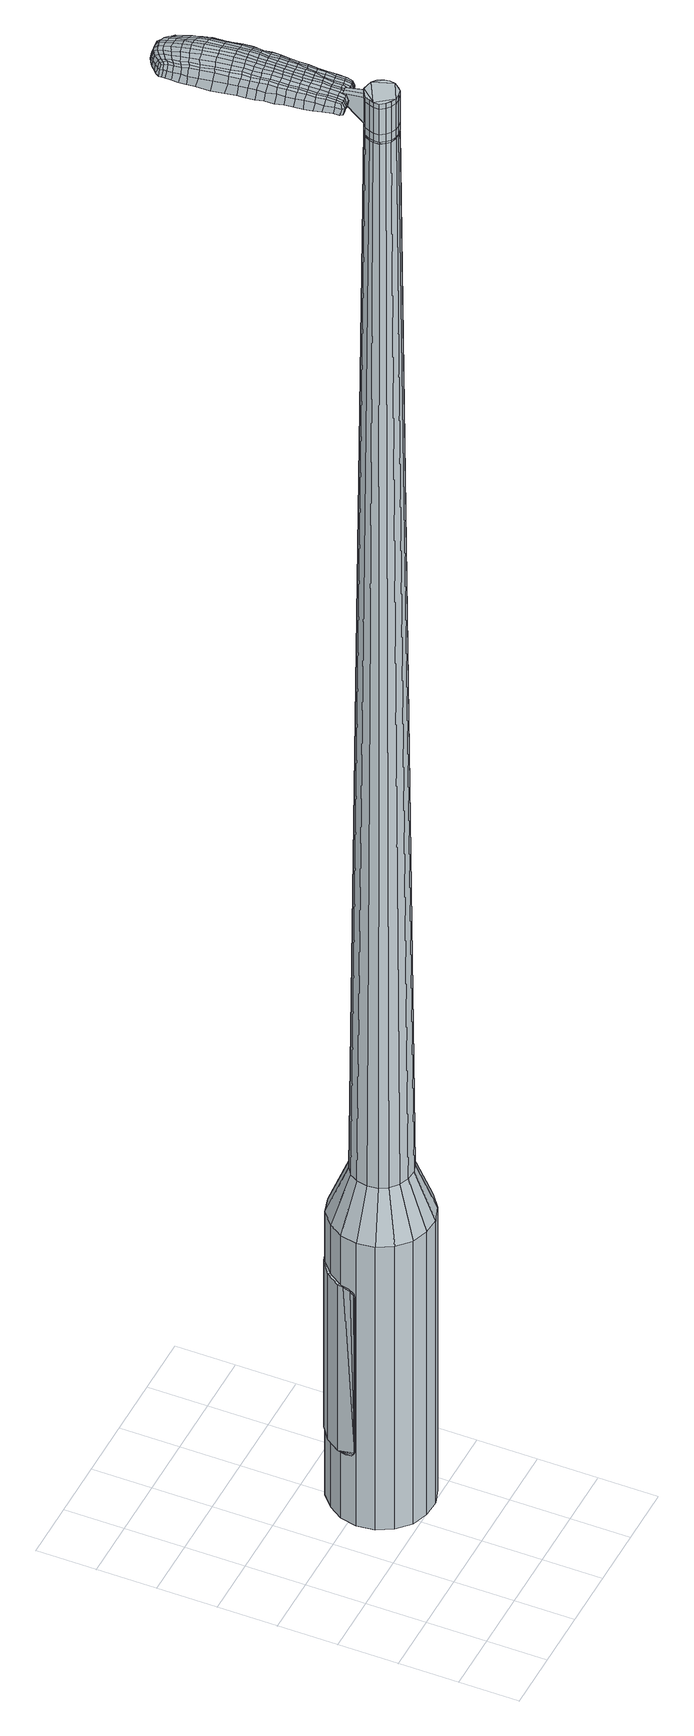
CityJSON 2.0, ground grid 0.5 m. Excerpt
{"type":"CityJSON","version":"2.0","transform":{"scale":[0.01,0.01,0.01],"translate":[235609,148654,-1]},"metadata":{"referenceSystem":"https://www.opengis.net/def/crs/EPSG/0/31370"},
"CityObjects":{
"object1":{"type":"GenericCityObject","attributes":{"cluster":113,"mean_distance_to_centroid":0.187,"new_centroid_x":235610.2,"new_centroid_y":148655.4,"mean_distance_to_camera":6.78,"H1":10,"H2":13.3,"Z_final":110.99,"cluster2":-1,"proj_x":235614.02,"proj_y":148654.78,"id_line":62715,"bearing_l":8.19,"distance":3.87,"orientation":"left","G_obj":98.19},"geometry":[{"type":"MultiSurface","lod":"2","boundaries":[[[0,1,2,3]],[[1,4,5,2]],[[4,6,7,5]],[[6,8,9,7]],[[8,10,11,9]],[[10,12,13,11]],[[12,14,15,13]],[[14,16,17,15]],[[16,18,19,17]],[[18,20,21,19]],[[20,22,23,21]],[[22,24,25,23]],[[24,26,27,25]],[[26,28,29,27]],[[28,30,31,29]],[[30,32,33,31]],[[32,34,35,33]],[[34,0,3,35]],[[36,37,38,39]],[[38,40,41,42]],[[41,43,42]],[[42,44,45,46]],[[45,47,46]],[[46,48,49,50]],[[49,51,50]],[[42,46,50,38]],[[50,52,39,38]],[[53,36,39]],[[2,5,7,35]],[[7,9,11,15]],[[11,13,15]],[[15,17,19,23]],[[19,21,23]],[[23,25,27,31]],[[27,29,31]],[[15,23,31,7]],[[31,33,35,7]],[[3,2,35]],[[1,0,54,55]],[[0,34,56,54]],[[34,32,57,56]],[[32,30,58,57]],[[30,28,59,58]],[[28,26,60,59]],[[26,24,61,60]],[[24,22,62,61]],[[22,20,63,62]],[[20,18,64,63]],[[18,16,65,64]],[[16,14,66,65]],[[14,12,67,66]],[[12,10,68,67]],[[10,8,69,68]],[[8,6,70,69]],[[6,4,71,70]],[[4,1,55,71]],[[55,54,72,73]],[[54,56,74,72]],[[56,57,75,74]],[[57,58,76,75]],[[58,59,77,76]],[[59,60,78,77]],[[60,61,79,78]],[[61,62,80,79]],[[62,63,81,80]],[[63,64,82,81]],[[64,65,83,82]],[[65,66,84,83]],[[66,67,85,84]],[[67,68,86,85]],[[68,69,87,86]],[[69,70,88,87]],[[70,71,89,88]],[[71,55,73,89]],[[90,91,92,73]],[[74,93,91,90]],[[94,95,93,74]],[[76,96,95,94]],[[77,97,96,76]],[[98,99,97,77]],[[79,100,99,98]],[[80,101,100,79]],[[102,103,101,80]],[[82,104,103,102]],[[105,106,104,82]],[[107,108,106,105]],[[109,110,108,107]],[[111,112,110,109]],[[113,114,112,111]],[[115,116,114,113]],[[117,118,116,115]],[[73,92,118,117]],[[119,120,121,122]],[[123,119,122,124]],[[125,123,124,126]],[[127,125,126,128]],[[129,127,128,130]],[[131,129,130,132]],[[133,131,132,134]],[[135,133,134,136]],[[137,135,136,138]],[[139,137,138,140]],[[141,139,140,142]],[[143,141,142,144]],[[145,143,144,146]],[[147,145,146,148]],[[149,147,148,150]],[[151,149,150,152]],[[72,90,73]],[[72,74,90]],[[75,94,74]],[[75,76,94]],[[78,98,77]],[[78,79,98]],[[81,102,80]],[[81,82,102]],[[83,105,82]],[[83,84,107,105]],[[84,85,109,107]],[[85,86,111,109]],[[86,87,113,111]],[[87,88,115,113]],[[88,89,117,115]],[[89,73,117]],[[153,92,91]],[[154,118,92]],[[154,155,116,118]],[[155,156,114,116]],[[156,157,112,114]],[[157,158,110,112]],[[158,159,108,110]],[[159,160,106,108]],[[160,104,106]],[[161,103,104]],[[161,101,103]],[[162,99,100]],[[162,97,99]],[[163,95,96]],[[163,93,95]],[[153,91,93]],[[39,52,151,164]],[[92,153,165,152]],[[53,39,164,120]],[[153,93,121,165]],[[36,53,120,119]],[[93,163,122,121]],[[37,36,119,123]],[[163,96,124,122]],[[38,37,123,125]],[[96,97,126,124]],[[40,38,125,127]],[[97,162,128,126]],[[41,40,127,129]],[[162,100,130,128]],[[43,41,129,131]],[[100,101,132,130]],[[42,43,131,133]],[[101,161,134,132]],[[44,42,133,135]],[[161,104,136,134]],[[45,44,135,137]],[[104,160,138,136]],[[47,45,137,139]],[[160,159,140,138]],[[46,47,139,141]],[[159,158,142,140]],[[48,46,141,143]],[[158,157,144,142]],[[49,48,143,145]],[[157,156,146,144]],[[51,49,145,147]],[[156,155,148,146]],[[50,51,147,149]],[[155,154,150,148]],[[52,50,149,151]],[[154,92,152,150]],[[151,152,166,167]],[[152,165,168,166]],[[165,121,169,168]],[[121,120,170,169]],[[120,164,171,170]],[[164,151,167,171]],[[172,173,174,175]],[[176,172,175,177]],[[172,176,178,179]],[[173,172,179,180]],[[181,182,183,184]],[[185,181,184,186]],[[181,185,187,188]],[[182,181,188,189]],[[190,191,192,193]],[[194,190,193,195]],[[190,194,196,197]],[[191,190,197,198]],[[199,200,201,202]],[[203,199,202,204]],[[199,203,205,206]],[[200,199,206,207]],[[208,209,210,211]],[[212,208,211,213]],[[208,212,214,215]],[[209,208,215,216]],[[217,218,219,220]],[[221,217,220,222]],[[217,221,223,224]],[[218,217,224,225]],[[226,227,228,229]],[[218,226,229,219]],[[226,218,225,230]],[[227,226,230,231]],[[232,233,234,235]],[[227,232,235,228]],[[232,227,231,236]],[[233,232,236,237]],[[238,176,177,239]],[[233,238,239,234]],[[238,233,237,240]],[[176,238,240,178]],[[241,242,243,244]],[[245,241,244,246]],[[241,245,247,248]],[[242,241,248,249]],[[250,251,252,253]],[[242,250,253,243]],[[250,242,249,254]],[[251,250,254,255]],[[256,257,258,259]],[[251,256,259,252]],[[256,251,255,260]],[[257,256,260,261]],[[262,263,264,265]],[[257,262,265,258]],[[262,257,261,266]],[[263,262,266,267]],[[268,173,180,269]],[[263,268,269,264]],[[268,263,267,270]],[[173,268,270,174]],[[271,272,273,274]],[[275,271,274,276]],[[271,275,277,278]],[[272,271,278,279]],[[280,281,282,283]],[[272,280,283,273]],[[280,272,279,284]],[[281,280,284,285]],[[286,287,288,289]],[[281,286,289,282]],[[286,281,285,290]],[[287,286,290,291]],[[292,185,186,293]],[[287,292,293,288]],[[292,287,291,294]],[[185,292,294,187]],[[295,296,297,298]],[[299,295,298,300]],[[295,299,301,302]],[[296,295,302,303]],[[304,305,306,307]],[[296,304,307,297]],[[304,296,303,308]],[[305,304,308,309]],[[310,311,312,313]],[[305,310,313,306]],[[310,305,309,314]],[[311,310,314,315]],[[316,317,318,319]],[[311,316,319,312]],[[316,311,315,320]],[[317,316,320,321]],[[322,182,189,323]],[[317,322,323,318]],[[322,317,321,324]],[[182,322,324,183]],[[325,211,210,326]],[[327,325,326,328]],[[325,327,329,330]],[[211,325,330,213]],[[331,327,328,332]],[[333,331,332,334]],[[331,333,335,336]],[[327,331,336,329]],[[337,333,334,338]],[[339,337,338,340]],[[337,339,341,342]],[[333,337,342,335]],[[343,339,340,344]],[[345,343,344,346]],[[343,345,347,348]],[[339,343,348,341]],[[349,345,346,350]],[[200,349,350,201]],[[349,200,207,351]],[[345,349,351,347]],[[352,353,198,197]],[[354,352,197,196]],[[352,354,355,356]],[[353,352,356,357]],[[358,359,357,356]],[[360,358,356,355]],[[358,360,361,362]],[[359,358,362,363]],[[364,365,363,362]],[[366,364,362,361]],[[364,366,367,368]],[[365,364,368,369]],[[370,371,369,368]],[[372,370,368,367]],[[370,372,205,203]],[[371,370,203,204]],[[373,374,375,376]],[[275,373,376,277]],[[373,275,276,377]],[[374,373,377,378]],[[379,194,195,380]],[[374,379,380,375]],[[379,374,378,381]],[[194,379,381,196]],[[382,383,384,385]],[[221,382,385,223]],[[382,221,222,386]],[[383,382,386,387]],[[388,389,390,391]],[[383,388,391,384]],[[388,383,387,392]],[[389,388,392,393]],[[394,191,198,395]],[[389,394,395,390]],[[394,389,393,396]],[[191,394,396,192]],[[397,398,399,400]],[[179,397,400,180]],[[397,179,178,401]],[[398,397,401,402]],[[403,404,405,406]],[[398,403,406,399]],[[403,398,402,407]],[[404,403,407,408]],[[409,202,201,410]],[[404,409,410,405]],[[409,404,408,411]],[[202,409,411,204]],[[412,413,414,415]],[[184,412,415,186]],[[412,184,183,416]],[[413,412,416,417]],[[418,206,205,419]],[[413,418,419,414]],[[418,413,417,420]],[[206,418,420,207]],[[421,422,423,424]],[[299,421,424,301]],[[421,299,300,425]],[[422,421,425,426]],[[427,212,213,428]],[[422,427,428,423]],[[427,422,426,429]],[[212,427,429,214]],[[430,431,432,433]],[[245,430,433,247]],[[430,245,246,434]],[[431,430,434,435]],[[436,437,438,439]],[[431,436,439,432]],[[436,431,435,440]],[[437,436,440,441]],[[442,209,216,443]],[[437,442,443,438]],[[442,437,441,444]],[[209,442,444,210]],[[445,446,435,434]],[[244,445,434,246]],[[445,244,243,447]],[[446,445,447,448]],[[449,450,441,440]],[[446,449,440,435]],[[449,446,448,451]],[[450,449,451,452]],[[453,326,210,444]],[[450,453,444,441]],[[453,450,452,454]],[[326,453,454,328]],[[455,456,457,458]],[[302,455,458,303]],[[455,302,301,424]],[[456,455,424,423]],[[459,330,329,460]],[[456,459,460,457]],[[459,456,423,428]],[[330,459,428,213]],[[461,462,448,447]],[[253,461,447,243]],[[461,253,252,463]],[[462,461,463,464]],[[465,466,452,451]],[[462,465,451,448]],[[465,462,464,467]],[[466,465,467,468]],[[469,332,328,454]],[[466,469,454,452]],[[469,466,468,470]],[[332,469,470,334]],[[471,472,473,474]],[[308,471,474,309]],[[471,308,303,458]],[[472,471,458,457]],[[475,336,335,476]],[[472,475,476,473]],[[475,472,457,460]],[[336,475,460,329]],[[477,478,464,463]],[[259,477,463,252]],[[477,259,258,479]],[[478,477,479,480]],[[481,482,468,467]],[[478,481,467,464]],[[481,478,480,483]],[[482,481,483,484]],[[485,338,334,470]],[[482,485,470,468]],[[485,482,484,486]],[[338,485,486,340]],[[487,488,489,490]],[[314,487,490,315]],[[487,314,309,474]],[[488,487,474,473]],[[491,342,341,492]],[[488,491,492,489]],[[491,488,473,476]],[[342,491,476,335]],[[493,494,480,479]],[[265,493,479,258]],[[493,265,264,495]],[[494,493,495,496]],[[497,498,484,483]],[[494,497,483,480]],[[497,494,496,499]],[[498,497,499,500]],[[501,344,340,486]],[[498,501,486,484]],[[501,498,500,502]],[[344,501,502,346]],[[503,504,505,506]],[[320,503,506,321]],[[503,320,315,490]],[[504,503,490,489]],[[507,348,347,508]],[[504,507,508,505]],[[507,504,489,492]],[[348,507,492,341]],[[509,510,496,495]],[[269,509,495,264]],[[509,269,180,400]],[[510,509,400,399]],[[511,512,500,499]],[[510,511,499,496]],[[511,510,399,406]],[[512,511,406,405]],[[513,350,346,502]],[[512,513,502,500]],[[513,512,405,410]],[[350,513,410,201]],[[514,515,417,416]],[[324,514,416,183]],[[514,324,321,506]],[[515,514,506,505]],[[516,351,207,420]],[[515,516,420,417]],[[516,515,505,508]],[[351,516,508,347]],[[517,518,378,377]],[[274,517,377,276]],[[517,274,273,519]],[[518,517,519,520]],[[521,354,196,381]],[[518,521,381,378]],[[521,518,520,522]],[[354,521,522,355]],[[523,524,525,526]],[[224,523,526,225]],[[523,224,223,385]],[[524,523,385,384]],[[527,528,529,530]],[[524,527,530,525]],[[527,524,384,391]],[[528,527,391,390]],[[531,353,357,532]],[[528,531,532,529]],[[531,528,390,395]],[[353,531,395,198]],[[533,534,520,519]],[[283,533,519,273]],[[533,283,282,535]],[[534,533,535,536]],[[537,360,355,522]],[[534,537,522,520]],[[537,534,536,538]],[[360,537,538,361]],[[539,540,541,542]],[[230,539,542,231]],[[539,230,225,526]],[[540,539,526,525]],[[543,544,545,546]],[[540,543,546,541]],[[543,540,525,530]],[[544,543,530,529]],[[547,359,363,548]],[[544,547,548,545]],[[547,544,529,532]],[[359,547,532,357]],[[549,550,536,535]],[[289,549,535,282]],[[549,289,288,551]],[[550,549,551,552]],[[553,366,361,538]],[[550,553,538,536]],[[553,550,552,554]],[[366,553,554,367]],[[555,556,557,558]],[[236,555,558,237]],[[555,236,231,542]],[[556,555,542,541]],[[559,560,561,562]],[[556,559,562,557]],[[559,556,541,546]],[[560,559,546,545]],[[563,365,369,564]],[[560,563,564,561]],[[563,560,545,548]],[[365,563,548,363]],[[565,566,552,551]],[[293,565,551,288]],[[565,293,186,415]],[[566,565,415,414]],[[567,372,367,554]],[[566,567,554,552]],[[567,566,414,419]],[[372,567,419,205]],[[568,569,402,401]],[[240,568,401,178]],[[568,240,237,558]],[[569,568,558,557]],[[570,571,408,407]],[[569,570,407,402]],[[570,569,557,562]],[[571,570,562,561]],[[572,371,204,411]],[[571,572,411,408]],[[572,571,561,564]],[[371,572,564,369]],[[573,574,575,576]],[[576,575,577,578]],[[579,577,575,580]],[[580,575,574,581]],[[582,583,584,585]],[[585,584,586,587]],[[588,586,584,589]],[[589,584,583,590]],[[591,592,593,594]],[[594,593,595,596]],[[597,595,593,598]],[[598,593,592,599]],[[600,601,602,603]],[[603,602,604,605]],[[606,604,602,607]],[[607,602,601,608]],[[609,610,611,612]],[[612,611,613,614]],[[615,613,611,616]],[[616,611,610,617]],[[618,619,620,621]],[[621,620,622,623]],[[624,622,620,625]],[[625,620,619,626]],[[627,628,629,630]],[[630,629,619,618]],[[626,619,629,631]],[[631,629,628,632]],[[633,634,635,636]],[[636,635,628,627]],[[632,628,635,637]],[[637,635,634,638]],[[578,577,639,640]],[[640,639,634,633]],[[638,634,639,641]],[[641,639,577,579]],[[642,643,644,645]],[[645,644,646,647]],[[648,646,644,649]],[[649,644,643,650]],[[651,652,653,654]],[[654,653,643,642]],[[650,643,653,655]],[[655,653,652,656]],[[657,658,659,660]],[[660,659,652,651]],[[656,652,659,661]],[[661,659,658,662]],[[663,664,665,666]],[[666,665,658,657]],[[662,658,665,667]],[[667,665,664,668]],[[581,574,669,670]],[[670,669,664,663]],[[668,664,669,671]],[[671,669,574,573]],[[672,673,674,675]],[[675,674,676,677]],[[678,676,674,679]],[[679,674,673,680]],[[681,682,683,684]],[[684,683,673,672]],[[680,673,683,685]],[[685,683,682,686]],[[687,688,689,690]],[[690,689,682,681]],[[686,682,689,691]],[[691,689,688,692]],[[587,586,693,694]],[[694,693,688,687]],[[692,688,693,695]],[[695,693,586,588]],[[696,697,698,699]],[[699,698,700,701]],[[702,700,698,703]],[[703,698,697,704]],[[705,706,707,708]],[[708,707,697,696]],[[704,697,707,709]],[[709,707,706,710]],[[711,712,713,714]],[[714,713,706,705]],[[710,706,713,715]],[[715,713,712,716]],[[717,718,719,720]],[[720,719,712,711]],[[716,712,719,721]],[[721,719,718,722]],[[590,583,723,724]],[[724,723,718,717]],[[722,718,723,725]],[[725,723,583,582]],[[609,612,726,727]],[[727,726,728,729]],[[730,728,726,170]],[[170,726,612,614]],[[729,728,731,732]],[[732,731,733,734]],[[735,733,731,736]],[[736,731,728,730]],[[734,733,737,738]],[[738,737,739,740]],[[741,739,737,742]],[[742,737,733,735]],[[740,739,743,744]],[[744,743,745,746]],[[747,745,743,748]],[[748,743,739,741]],[[746,745,749,750]],[[750,749,601,600]],[[608,601,749,751]],[[751,749,745,747]],[[599,752,753,598]],[[598,753,754,597]],[[755,754,753,756]],[[756,753,752,757]],[[757,758,759,756]],[[756,759,760,755]],[[761,760,759,762]],[[762,759,758,763]],[[763,764,765,762]],[[762,765,766,761]],[[767,766,765,768]],[[768,765,764,769]],[[769,770,771,768]],[[768,771,772,767]],[[606,772,771,604]],[[604,771,770,605]],[[773,774,775,776]],[[776,775,676,678]],[[677,676,775,777]],[[777,775,774,778]],[[596,595,779,780]],[[780,779,774,773]],[[778,774,779,781]],[[781,779,595,597]],[[782,783,784,785]],[[785,784,622,624]],[[623,622,784,786]],[[786,784,783,787]],[[788,789,790,791]],[[791,790,783,782]],[[787,783,790,792]],[[792,790,789,793]],[[599,592,794,795]],[[795,794,789,788]],[[793,789,794,796]],[[796,794,592,591]],[[797,798,799,800]],[[800,799,580,581]],[[579,580,799,801]],[[801,799,798,802]],[[803,804,805,806]],[[806,805,798,797]],[[802,798,805,807]],[[807,805,804,808]],[[600,603,809,810]],[[810,809,804,803]],[[808,804,809,811]],[[811,809,603,605]],[[812,813,814,815]],[[815,814,585,587]],[[582,585,814,816]],[[816,814,813,817]],[[606,607,818,819]],[[819,818,813,812]],[[817,813,818,820]],[[820,818,607,608]],[[821,822,823,824]],[[824,823,700,702]],[[701,700,823,825]],[[825,823,822,826]],[[614,613,827,828]],[[828,827,822,821]],[[826,822,827,829]],[[829,827,613,615]],[[830,831,646,648]],[[647,646,832]],[[832,646,831,833]],[[834,835,836,837]],[[837,836,831,830]],[[833,831,836,838]],[[838,836,835,839]],[[617,610,840,841]],[[841,840,835,834]],[[839,835,840,842]],[[842,840,610,609]],[[833,843,832]],[[832,843,645,647]],[[642,645,843,844]],[[844,843,845]],[[839,846,847,838]],[[838,847,843,833]],[[845,843,847,848]],[[848,847,846,849]],[[609,727,850,842]],[[842,850,846,839]],[[849,846,850,851]],[[851,850,727,729]],[[852,853,854,855]],[[855,854,703,704]],[[702,703,854,824]],[[824,854,853,821]],[[730,170,856,857]],[[857,856,853,852]],[[821,853,856,828]],[[828,856,170,614]],[[845,858,859,844]],[[844,859,654,642]],[[651,654,859,860]],[[860,859,858,861]],[[849,862,863,848]],[[848,863,858,845]],[[861,858,863,864]],[[864,863,862,865]],[[729,732,866,851]],[[851,866,862,849]],[[865,862,866,867]],[[867,866,732,734]],[[868,869,870,871]],[[871,870,709,710]],[[704,709,870,855]],[[855,870,869,852]],[[735,736,872,873]],[[873,872,869,868]],[[852,869,872,857]],[[857,872,736,730]],[[861,874,875,860]],[[860,875,660,651]],[[657,660,875,876]],[[876,875,874,877]],[[865,878,879,864]],[[864,879,874,861]],[[877,874,879,880]],[[880,879,878,881]],[[734,738,882,867]],[[867,882,878,865]],[[881,878,882,883]],[[883,882,738,740]],[[884,885,886,887]],[[887,886,715,716]],[[710,715,886,871]],[[871,886,885,868]],[[741,742,888,889]],[[889,888,885,884]],[[868,885,888,873]],[[873,888,742,735]],[[877,890,891,876]],[[876,891,666,657]],[[663,666,891,892]],[[892,891,890,893]],[[881,894,895,880]],[[880,895,890,877]],[[893,890,895,896]],[[896,895,894,897]],[[740,744,898,883]],[[883,898,894,881]],[[897,894,898,899]],[[899,898,744,746]],[[900,901,902,903]],[[903,902,721,722]],[[716,721,902,887]],[[887,902,901,884]],[[747,748,904,905]],[[905,904,901,900]],[[884,901,904,889]],[[889,904,748,741]],[[893,906,907,892]],[[892,907,670,663]],[[581,670,907,800]],[[800,907,906,797]],[[897,908,909,896]],[[896,909,906,893]],[[797,906,909,806]],[[806,909,908,803]],[[746,750,910,899]],[[899,910,908,897]],[[803,908,910,810]],[[810,910,750,600]],[[817,911,912,816]],[[816,912,725,582]],[[722,725,912,903]],[[903,912,911,900]],[[608,751,913,820]],[[820,913,911,817]],[[900,911,913,905]],[[905,913,751,747]],[[778,914,915,777]],[[777,915,675,677]],[[672,675,915,916]],[[916,915,914,917]],[[597,754,918,781]],[[781,918,914,778]],[[917,914,918,919]],[[919,918,754,755]],[[920,921,922,923]],[[923,922,625,626]],[[624,625,922,785]],[[785,922,921,782]],[[924,925,926,927]],[[927,926,921,920]],[[782,921,926,791]],[[791,926,925,788]],[[757,752,928,929]],[[929,928,925,924]],[[788,925,928,795]],[[795,928,752,599]],[[917,930,931,916]],[[916,931,684,672]],[[681,684,931,932]],[[932,931,930,933]],[[755,760,934,919]],[[919,934,930,917]],[[933,930,934,935]],[[935,934,760,761]],[[936,937,938,939]],[[939,938,631,632]],[[626,631,938,923]],[[923,938,937,920]],[[940,941,942,943]],[[943,942,937,936]],[[920,937,942,927]],[[927,942,941,924]],[[763,758,944,945]],[[945,944,941,940]],[[924,941,944,929]],[[929,944,758,757]],[[933,946,947,932]],[[932,947,690,681]],[[687,690,947,948]],[[948,947,946,949]],[[761,766,950,935]],[[935,950,946,933]],[[949,946,950,951]],[[951,950,766,767]],[[952,953,954,955]],[[955,954,637,638]],[[632,637,954,939]],[[939,954,953,936]],[[956,957,958,959]],[[959,958,953,952]],[[936,953,958,943]],[[943,958,957,940]],[[769,764,960,961]],[[961,960,957,956]],[[940,957,960,945]],[[945,960,764,763]],[[949,962,963,948]],[[948,963,694,687]],[[587,694,963,815]],[[815,963,962,812]],[[767,772,964,951]],[[951,964,962,949]],[[812,962,964,819]],[[819,964,772,606]],[[802,965,966,801]],[[801,966,641,579]],[[638,641,966,955]],[[955,966,965,952]],[[808,967,968,807]],[[807,968,965,802]],[[952,965,968,959]],[[959,968,967,956]],[[605,770,969,811]],[[811,969,967,808]],[[956,967,969,961]],[[961,969,770,769]],[[573,576,175,174]],[[576,578,177,175]],[[588,589,188,187]],[[589,590,189,188]],[[591,594,193,192]],[[594,596,195,193]],[[615,616,215,214]],[[616,617,216,215]],[[618,621,220,219]],[[621,623,222,220]],[[627,630,229,228]],[[630,618,219,229]],[[633,636,235,234]],[[636,627,228,235]],[[578,640,239,177]],[[640,633,234,239]],[[648,649,248,247]],[[649,650,249,248]],[[650,655,254,249]],[[655,656,255,254]],[[656,661,260,255]],[[661,662,261,260]],[[662,667,266,261]],[[667,668,267,266]],[[668,671,270,267]],[[671,573,174,270]],[[678,679,278,277]],[[679,680,279,278]],[[680,685,284,279]],[[685,686,285,284]],[[686,691,290,285]],[[691,692,291,290]],[[692,695,294,291]],[[695,588,187,294]],[[696,699,298,297]],[[699,701,300,298]],[[705,708,307,306]],[[708,696,297,307]],[[711,714,313,312]],[[714,705,306,313]],[[717,720,319,318]],[[720,711,312,319]],[[590,724,323,189]],[[724,717,318,323]],[[773,776,376,375]],[[776,678,277,376]],[[596,780,380,195]],[[780,773,375,380]],[[623,786,386,222]],[[786,787,387,386]],[[787,792,392,387]],[[792,793,393,392]],[[793,796,396,393]],[[796,591,192,396]],[[701,825,425,300]],[[825,826,426,425]],[[826,829,429,426]],[[829,615,214,429]],[[830,648,433,432]],[[648,247,433]],[[834,837,439,438]],[[837,830,432,439]],[[617,841,443,216]],[[841,834,438,443]],[[970,971,972,973]],[[974,975,973,972]],[[976,977,978,979]],[[980,981,982,983]],[[971,984,985,972]],[[986,974,972,985]],[[987,976,979,988]],[[989,990,981,980]],[[984,991,992,985]],[[992,993,986,985]],[[994,987,988,995]],[[996,990,989,997]],[[991,998,999,992]],[[999,1000,993,992]],[[1001,994,995,1002]],[[1003,996,997,1004]],[[1005,1006,1007,1008]],[[1009,1010,1006,1005]],[[1009,1011,1012,1010]],[[1011,1013,1014,1012]],[[1015,1016,1017,1018]],[[1019,1020,1016,1015]],[[1021,1022,1020,1019]],[[1023,1024,1022,1021]],[[1018,1007,1006,1015]],[[1015,1006,1010,1019]],[[1010,1012,1021,1019]],[[1012,1014,1023,1021]],[[979,978,975,974]],[[988,979,974,986]],[[993,995,988,986]],[[1000,1002,995,993]],[[980,983,977,976]],[[989,980,976,987]],[[997,989,987,994]],[[1004,997,994,1001]],[[981,1005,1008,982]],[[990,1009,1005,981]],[[1011,1009,990,996]],[[1013,1011,996,1003]],[[1025,1026,1027,1028]],[[1027,1029,1030,1031]],[[1027,1031,1032,1033]],[[1027,1033,1028]],[[1034,1025,1028,1035]],[[1036,1035,1028,1037]],[[1038,1037,1028]],[[1039,1027,1026,1040]],[[1041,1039,1040,1042]],[[1043,1041,1042,1044]],[[1045,1043,1044,1046]],[[1047,1045,1046,1048]],[[1048,1049,1050,1051]],[[1048,1051,1052,1053]],[[1048,1053,1054,1055]],[[1054,1056,1057,1058]],[[1054,1058,1059,1060]],[[1054,1060,1055]],[[1048,1055,1047]],[[1061,1062,1026,1025]],[[1063,1064,1029,1027]],[[1065,1066,1038,1028]],[[1062,1067,1040,1026]],[[1068,1063,1027,1039]],[[1067,1069,1042,1040]],[[1070,1068,1039,1041]],[[1069,1071,1044,1042]],[[1072,1070,1041,1043]],[[1071,1073,1046,1044]],[[1074,1072,1043,1045]],[[1073,1075,1048,1046]],[[1076,1074,1045,1047]],[[1075,1077,1049,1048]],[[1078,1079,1056,1054]],[[1080,1076,1047,1055]],[[1050,1049,1077,1081]],[[1051,1050,1081,1082]],[[1052,1051,1082,1083]],[[1053,1052,1083,1084]],[[1054,1053,1084,1078]],[[1085,1061,1025,1034]],[[1086,1085,1034,1035]],[[1087,1086,1035,1036]],[[1088,1087,1036,1037]],[[1066,1088,1037,1038]],[[1030,1029,1064,1089]],[[1057,1056,1079,1090]],[[1031,1030,1089,1091]],[[1032,1031,1091,1092]],[[1033,1032,1092,1093]],[[1028,1033,1093,1065]],[[1058,1057,1090,1094]],[[1059,1058,1094,1095]],[[1060,1059,1095,1096]],[[1055,1060,1096,1080]]]}]}
},
"vertices":[
[112,183,384],[127,183,384],[127,183,96],[112,183,96],[141,177,384],[141,177,96],[152,167,384],[152,167,96],[158,154,384],[158,154,96],[161,140,384],[161,140,96],[158,126,384],[158,126,96],[150,113,384],[150,113,96],[138,104,384],[138,104,96],[124,99,384],[124,99,96],[110,100,384],[110,100,96],[96,105,384],[96,105,96],[85,115,384],[85,115,96],[78,128,384],[78,128,96],[76,143,384],[76,143,96],[79,157,384],[79,157,96],[87,169,384],[87,169,96],[98,179,384],[98,179,96],[108,150,1524],[106,146,1524],[105,142,1524],[116,155,1524],[105,137,1524],[108,133,1524],[116,128,1524],[111,130,1524],[120,128,1524],[125,129,1524],[131,136,1524],[128,132,1524],[132,141,1524],[131,145,1524],[125,153,1524],[129,150,1524],[121,154,1524],[112,153,1524],[115,166,429],[123,166,429],[106,163,429],[99,158,429],[95,151,429],[93,142,429],[94,133,429],[98,126,429],[105,120,429],[113,117,429],[122,116,429],[130,119,429],[137,124,429],[142,132,429],[143,140,429],[142,149,429],[138,157,429],[132,163,429],[116,155,1483],[121,154,1483],[112,153,1483],[108,150,1483],[106,146,1483],[105,142,1483],[105,137,1483],[108,133,1483],[111,130,1483],[116,128,1483],[120,128,1483],[125,129,1483],[128,132,1483],[131,136,1483],[132,141,1483],[131,145,1483],[129,150,1483],[125,153,1483],[116,154,1483],[116,154,1485],[121,154,1485],[112,153,1485],[109,150,1483],[109,150,1485],[106,146,1485],[105,142,1485],[106,137,1483],[106,137,1485],[108,133,1485],[111,130,1485],[116,129,1483],[116,129,1485],[120,128,1485],[124,130,1483],[124,130,1485],[128,133,1483],[128,133,1485],[130,136,1483],[130,136,1485],[131,141,1483],[131,141,1485],[130,145,1483],[130,145,1485],[128,149,1483],[128,149,1485],[125,152,1483],[125,152,1485],[108,150,1519],[112,153,1519],[112,153,1493],[108,150,1493],[106,146,1519],[106,146,1493],[105,142,1519],[105,142,1493],[105,137,1519],[105,137,1493],[108,133,1519],[108,133,1493],[111,130,1519],[111,130,1493],[116,128,1519],[116,128,1493],[120,128,1519],[120,128,1493],[125,129,1519],[125,129,1493],[128,132,1519],[128,132,1493],[131,136,1519],[131,136,1493],[132,141,1519],[132,141,1493],[131,145,1519],[131,145,1493],[129,150,1519],[129,150,1493],[125,153,1519],[125,153,1493],[121,154,1519],[121,154,1493],[116,155,1485],[125,153,1485],[129,150,1485],[131,145,1485],[132,141,1485],[131,136,1485],[128,132,1485],[125,129,1485],[116,128,1485],[105,137,1485],[108,150,1485],[116,155,1519],[116,155,1493],[117,173,1513],[117,173,1518],[114,173,1513],[110,173,1513],[110,173,1518],[114,173,1518],[122,249,1519],[123,242,1518],[125,244,1509],[124,251,1510],[122,258,1519],[123,259,1510],[120,257,1526],[121,248,1525],[122,241,1525],[84,244,1519],[86,237,1518],[87,236,1525],[86,243,1525],[83,252,1519],[84,252,1526],[81,254,1510],[83,245,1510],[84,238,1509],[91,319,1519],[95,319,1519],[95,320,1513],[91,320,1513],[87,317,1519],[87,318,1513],[88,316,1524],[91,317,1524],[95,318,1524],[102,246,1530],[103,238,1529],[106,239,1529],[105,246,1530],[100,255,1531],[104,255,1531],[97,254,1530],[98,245,1530],[99,238,1529],[114,166,1512],[116,166,1512],[116,167,1517],[113,167,1517],[111,165,1512],[111,167,1517],[110,166,1506],[113,167,1506],[116,167,1506],[113,308,1519],[114,304,1519],[115,306,1512],[114,309,1512],[112,310,1518],[113,311,1512],[111,309,1522],[111,307,1523],[112,304,1524],[115,300,1519],[116,294,1519],[117,296,1512],[116,301,1512],[113,299,1524],[115,293,1525],[117,288,1519],[118,281,1519],[120,282,1511],[118,290,1511],[116,288,1526],[117,280,1526],[120,269,1519],[121,271,1510],[119,268,1526],[129,176,1513],[128,183,1513],[127,182,1518],[128,175,1517],[129,170,1512],[128,171,1516],[130,171,1506],[130,177,1507],[129,184,1507],[128,191,1514],[127,198,1515],[126,197,1520],[126,190,1519],[129,192,1507],[128,199,1507],[126,206,1515],[126,213,1516],[124,212,1522],[125,205,1521],[128,207,1508],[127,214,1508],[125,220,1517],[125,228,1517],[123,227,1524],[124,219,1523],[126,222,1508],[126,229,1509],[124,235,1518],[122,234,1524],[125,236,1509],[77,303,1519],[77,300,1519],[79,300,1524],[78,303,1523],[77,306,1518],[78,305,1522],[76,306,1512],[76,304,1512],[76,301,1512],[77,295,1519],[78,289,1519],[79,289,1525],[79,295,1524],[76,296,1512],[76,290,1512],[78,283,1519],[79,275,1519],[81,275,1526],[80,283,1526],[77,284,1511],[78,277,1511],[81,264,1519],[83,263,1526],[79,265,1510],[99,171,1513],[97,179,1513],[96,180,1507],[98,172,1507],[100,166,1512],[99,167,1506],[101,167,1516],[100,171,1517],[99,178,1518],[96,186,1514],[94,194,1515],[93,194,1507],[94,187,1507],[97,186,1519],[96,193,1520],[93,201,1515],[91,208,1516],[90,209,1508],[91,202,1508],[94,200,1521],[93,208,1522],[90,215,1517],[88,223,1517],[87,224,1509],[88,216,1508],[91,215,1523],[90,222,1524],[87,230,1518],[85,231,1509],[89,229,1524],[113,172,1519],[115,173,1519],[112,180,1520],[114,180,1520],[109,179,1520],[110,172,1519],[111,187,1522],[113,187,1522],[109,194,1523],[112,195,1523],[106,194,1523],[108,187,1521],[108,202,1524],[111,202,1524],[107,209,1525],[110,210,1525],[104,209,1525],[105,201,1524],[106,217,1526],[109,217,1526],[105,224,1527],[108,224,1527],[102,223,1527],[103,216,1526],[104,231,1528],[107,232,1528],[100,231,1528],[92,314,1527],[96,315,1527],[88,313,1526],[89,309,1527],[92,310,1528],[96,310,1528],[93,304,1529],[97,304,1529],[89,302,1528],[90,295,1530],[94,296,1530],[98,297,1530],[95,289,1531],[99,290,1531],[91,288,1530],[93,279,1531],[97,280,1531],[100,281,1531],[99,267,1531],[102,268,1531],[95,267,1531],[78,308,1518],[80,311,1519],[79,311,1513],[77,309,1513],[79,307,1523],[81,309,1523],[83,314,1519],[83,315,1513],[84,313,1524],[110,312,1518],[109,314,1518],[108,312,1523],[110,310,1523],[111,313,1513],[109,315,1513],[106,316,1519],[102,318,1519],[102,316,1524],[106,315,1523],[106,317,1513],[102,319,1513],[99,319,1519],[99,318,1524],[99,320,1513],[120,248,1528],[118,247,1528],[118,240,1528],[120,240,1527],[119,256,1528],[117,256,1529],[115,247,1529],[112,247,1530],[113,240,1529],[116,240,1528],[114,256,1529],[111,256,1530],[108,247,1530],[109,239,1529],[107,256,1531],[88,243,1528],[90,244,1529],[88,252,1529],[86,252,1528],[89,236,1527],[91,237,1528],[94,244,1529],[92,253,1530],[95,237,1528],[102,164,1512],[104,164,1512],[104,166,1517],[102,166,1517],[101,165,1506],[103,165,1506],[107,165,1512],[107,166,1517],[106,166,1506],[128,168,1512],[126,168,1512],[127,169,1506],[129,169,1506],[127,169,1517],[126,169,1517],[124,167,1512],[121,167,1512],[122,168,1506],[125,168,1506],[124,168,1517],[121,168,1517],[119,167,1512],[119,167,1506],[118,168,1517],[127,174,1519],[125,174,1519],[126,182,1520],[124,182,1520],[123,174,1519],[120,173,1519],[122,181,1520],[119,181,1520],[118,173,1519],[117,180,1520],[101,171,1519],[103,171,1519],[102,178,1520],[100,178,1520],[106,172,1519],[105,179,1520],[125,189,1521],[124,189,1521],[124,197,1522],[123,196,1522],[121,189,1521],[118,188,1521],[120,196,1522],[118,196,1523],[116,188,1522],[115,195,1523],[98,186,1521],[100,186,1521],[99,193,1522],[97,193,1522],[104,186,1521],[103,194,1522],[124,204,1523],[122,204,1523],[123,211,1524],[121,211,1524],[120,203,1523],[117,203,1524],[119,211,1525],[116,210,1525],[114,203,1524],[113,210,1525],[96,200,1523],[98,200,1523],[96,208,1524],[94,207,1524],[101,201,1524],[100,208,1525],[122,219,1525],[121,218,1525],[122,226,1526],[120,226,1526],[118,218,1526],[115,218,1526],[117,225,1527],[114,225,1527],[112,217,1526],[111,225,1527],[93,215,1525],[95,215,1525],[94,222,1526],[92,222,1526],[99,215,1526],[98,223,1527],[121,233,1527],[119,233,1527],[116,233,1527],[113,232,1528],[110,232,1528],[90,229,1527],[92,229,1527],[96,230,1528],[79,304,1525],[81,307,1525],[80,301,1526],[81,303,1526],[84,310,1526],[85,306,1527],[110,308,1525],[108,310,1525],[109,306,1526],[111,305,1525],[106,312,1525],[103,314,1526],[103,310,1527],[107,308,1526],[99,315,1526],[100,310,1527],[80,296,1526],[82,298,1527],[80,290,1527],[82,291,1528],[85,300,1528],[86,293,1529],[112,300,1526],[110,301,1527],[112,295,1528],[113,294,1527],[108,302,1527],[104,304,1528],[105,297,1529],[109,296,1528],[101,304,1528],[102,297,1530],[81,283,1528],[83,285,1529],[82,275,1528],[84,276,1529],[87,286,1529],[88,278,1530],[114,288,1528],[113,288,1528],[114,280,1529],[116,280,1528],[110,289,1529],[106,290,1530],[108,281,1530],[111,281,1530],[103,290,1530],[104,281,1531],[84,264,1529],[86,264,1529],[90,266,1530],[117,268,1528],[115,268,1529],[112,268,1530],[109,268,1530],[106,268,1531],[123,243,1509],[121,242,1518],[120,249,1518],[122,250,1509],[120,257,1519],[121,259,1510],[118,256,1525],[119,248,1525],[120,241,1525],[89,237,1525],[88,237,1518],[86,244,1518],[88,244,1525],[85,253,1519],[86,252,1525],[83,254,1510],[85,245,1509],[86,238,1509],[95,318,1513],[95,317,1519],[92,317,1519],[92,318,1513],[88,315,1519],[88,316,1513],[89,314,1524],[92,315,1524],[95,316,1524],[106,239,1528],[103,239,1528],[102,246,1529],[105,246,1529],[101,255,1529],[104,255,1529],[97,254,1529],[98,245,1529],[100,238,1528],[116,169,1516],[116,168,1512],[113,168,1512],[113,169,1516],[110,168,1512],[110,169,1516],[110,168,1506],[113,169,1506],[116,169,1506],[113,305,1512],[112,304,1519],[111,307,1518],[112,308,1512],[110,309,1518],[111,310,1512],[109,308,1522],[110,306,1523],[111,303,1523],[115,295,1512],[114,294,1519],[113,299,1519],[114,300,1512],[112,299,1524],[113,293,1525],[118,282,1511],[116,280,1519],[115,288,1519],[116,289,1511],[114,287,1525],[115,279,1526],[118,269,1519],[119,271,1510],[117,268,1526],[125,182,1518],[126,183,1513],[127,176,1513],[126,175,1517],[127,170,1512],[126,171,1515],[128,171,1506],[128,177,1506],[127,184,1507],[124,197,1520],[125,198,1514],[126,191,1514],[125,190,1519],[127,192,1507],[126,199,1507],[123,212,1522],[124,213,1516],[124,205,1515],[123,205,1521],[126,207,1508],[125,214,1508],[121,226,1523],[123,228,1517],[123,220,1516],[122,219,1522],[124,222,1508],[124,229,1508],[122,235,1517],[121,234,1524],[123,236,1509],[81,300,1523],[79,300,1519],[79,303,1518],[80,303,1523],[79,305,1518],[80,305,1522],[78,306,1512],[78,304,1512],[78,301,1512],[81,289,1525],[80,289,1519],[79,295,1519],[81,295,1524],[78,296,1512],[78,290,1512],[83,275,1526],[81,276,1519],[80,284,1519],[82,283,1525],[79,285,1511],[80,277,1511],[83,264,1519],[84,264,1526],[81,265,1510],[98,180,1507],[99,179,1513],[101,172,1513],[100,173,1506],[102,167,1512],[101,168,1506],[103,168,1515],[102,172,1517],[100,179,1518],[95,195,1507],[96,194,1514],[98,187,1514],[96,187,1507],[99,186,1519],[98,193,1520],[92,210,1508],[93,209,1516],[95,201,1515],[93,202,1508],[96,201,1521],[95,208,1522],[89,224,1508],[90,223,1517],[92,216,1516],[90,217,1508],[93,215,1522],[92,222,1523],[89,230,1517],[87,231,1509],[90,230,1524],[113,173,1518],[115,174,1518],[112,180,1519],[114,181,1519],[109,180,1519],[110,188,1520],[113,188,1520],[109,195,1521],[112,195,1521],[106,195,1521],[108,187,1520],[108,202,1523],[111,203,1523],[107,210,1524],[110,210,1524],[104,209,1524],[105,202,1523],[106,217,1525],[109,217,1525],[105,224,1526],[108,225,1526],[102,224,1526],[103,217,1525],[104,232,1527],[107,232,1527],[101,231,1527],[96,314,1526],[92,313,1526],[89,312,1525],[89,308,1526],[93,309,1526],[96,310,1526],[97,303,1528],[94,303,1528],[90,302,1527],[91,295,1528],[95,296,1529],[98,296,1529],[99,289,1530],[96,289,1530],[92,288,1529],[93,279,1530],[97,280,1530],[100,281,1530],[102,268,1530],[99,268,1530],[95,267,1530],[80,310,1513],[81,309,1518],[80,307,1518],[79,307,1512],[81,306,1523],[82,308,1523],[85,312,1519],[84,313,1513],[85,311,1523],[107,311,1523],[107,312,1518],[109,310,1518],[108,309,1523],[110,311,1512],[108,313,1512],[102,315,1523],[102,316,1519],[105,314,1519],[104,313,1523],[105,315,1513],[102,317,1513],[98,317,1519],[98,316,1524],[98,318,1513],[118,241,1527],[117,248,1527],[118,248,1527],[119,241,1526],[117,256,1527],[116,256,1528],[112,240,1528],[111,247,1528],[114,247,1528],[115,240,1527],[113,256,1528],[110,256,1529],[108,247,1529],[109,240,1528],[107,256,1529],[89,253,1528],[90,244,1527],[89,244,1527],[87,252,1527],[90,237,1526],[92,237,1527],[94,245,1528],[93,253,1528],[95,238,1527],[104,168,1516],[103,167,1512],[102,166,1512],[103,167,1516],[101,167,1506],[102,167,1506],[107,167,1512],[107,168,1516],[106,168,1506],[127,171,1506],[126,170,1512],[126,171,1516],[125,171,1516],[121,170,1506],[121,169,1512],[124,170,1512],[124,170,1506],[123,170,1516],[121,170,1516],[119,169,1512],[119,170,1506],[118,170,1516],[125,175,1518],[125,182,1519],[124,182,1519],[120,174,1518],[123,175,1518],[122,182,1519],[119,181,1519],[118,174,1518],[117,181,1519],[102,179,1519],[103,172,1518],[102,172,1518],[101,179,1519],[106,172,1518],[105,179,1519],[123,189,1520],[124,190,1520],[123,197,1521],[122,197,1521],[118,189,1520],[121,189,1520],[120,197,1521],[117,196,1521],[116,188,1520],[115,196,1521],[99,194,1521],[101,186,1520],[100,186,1520],[98,194,1521],[104,187,1520],[103,194,1521],[122,204,1522],[123,204,1522],[122,212,1523],[121,212,1523],[116,204,1522],[119,204,1522],[118,211,1523],[116,211,1524],[114,203,1523],[113,211,1524],[97,208,1523],[98,201,1522],[97,201,1522],[95,208,1523],[101,201,1522],[100,209,1523],[120,219,1524],[121,219,1524],[120,226,1525],[119,226,1525],[115,218,1525],[118,219,1524],[117,226,1525],[114,226,1526],[112,218,1525],[111,225,1526],[94,223,1525],[95,216,1524],[94,215,1524],[93,222,1525],[99,216,1524],[98,223,1525],[119,233,1526],[120,233,1526],[113,233,1527],[116,233,1526],[110,232,1527],[93,230,1526],[91,230,1526],[97,230,1526],[82,306,1524],[81,304,1524],[81,300,1525],[82,302,1525],[85,309,1525],[85,305,1525],[108,305,1525],[107,309,1524],[109,307,1524],[110,304,1525],[103,309,1526],[102,312,1525],[105,311,1524],[106,307,1525],[99,313,1525],[100,309,1526],[83,297,1526],[81,295,1526],[82,289,1526],[83,291,1527],[86,300,1526],[87,293,1527],[111,294,1527],[109,300,1526],[111,299,1526],[112,293,1526],[105,296,1528],[104,303,1527],[107,302,1526],[108,295,1527],[100,303,1527],[102,296,1528],[84,284,1527],[83,283,1527],[84,275,1527],[85,276,1528],[88,286,1528],[89,278,1529],[113,280,1528],[112,288,1527],[113,287,1527],[114,279,1527],[107,281,1529],[106,289,1529],[109,289,1528],[110,280,1528],[103,289,1529],[104,281,1530],[87,264,1528],[85,264,1528],[91,266,1529],[114,268,1528],[116,268,1528],[109,268,1529],[112,268,1529],[105,268,1530],[128,171,1508],[121,170,1508],[118,202,1509],[126,204,1509],[115,224,1510],[124,225,1510],[110,263,1512],[120,264,1512],[122,247,1511],[113,245,1511],[108,281,1513],[106,294,1514],[114,295,1514],[117,282,1513],[115,169,1508],[110,201,1509],[107,223,1510],[101,262,1512],[104,244,1511],[99,280,1513],[97,293,1514],[108,168,1508],[102,200,1509],[98,221,1510],[92,260,1512],[95,243,1511],[88,292,1514],[89,278,1513],[101,167,1508],[94,199,1509],[90,220,1510],[83,259,1512],[85,241,1511],[79,290,1514],[80,277,1513],[103,307,1514],[101,312,1514],[108,313,1514],[111,309,1514],[95,306,1514],[94,311,1514],[87,305,1514],[87,310,1514],[78,304,1514],[80,309,1514],[98,316,1515],[94,319,1515],[95,319,1515],[102,317,1515],[93,316,1515],[93,319,1515],[89,315,1515],[92,319,1515],[85,314,1515],[91,318,1515],[77,154,334],[78,159,334],[78,159,165],[75,144,171],[77,154,165],[76,151,165],[76,148,166],[75,146,167],[75,145,169],[76,151,334],[76,148,333],[75,146,332],[75,145,331],[75,144,328],[86,171,165],[86,171,334],[98,180,165],[98,180,334],[112,184,165],[112,184,334],[127,184,165],[127,184,334],[141,179,165],[141,179,334],[144,176,334],[147,174,334],[149,172,333],[151,170,332],[152,169,331],[152,169,328],[144,176,165],[152,169,171],[152,169,169],[151,170,167],[149,172,166],[147,174,165],[80,154,334],[81,158,334],[81,158,165],[80,154,165],[78,144,171],[78,144,328],[88,169,334],[88,169,165],[99,177,334],[99,177,165],[113,182,334],[113,182,165],[127,181,334],[127,181,165],[140,176,334],[140,176,165],[142,174,334],[150,167,328],[150,167,171],[142,174,165],[145,171,334],[147,170,333],[149,168,332],[150,167,331],[79,150,334],[79,147,333],[78,145,332],[78,144,331],[79,150,165],[150,167,169],[79,147,166],[78,145,167],[78,144,169],[149,168,167],[147,170,166],[145,171,165]
]}
